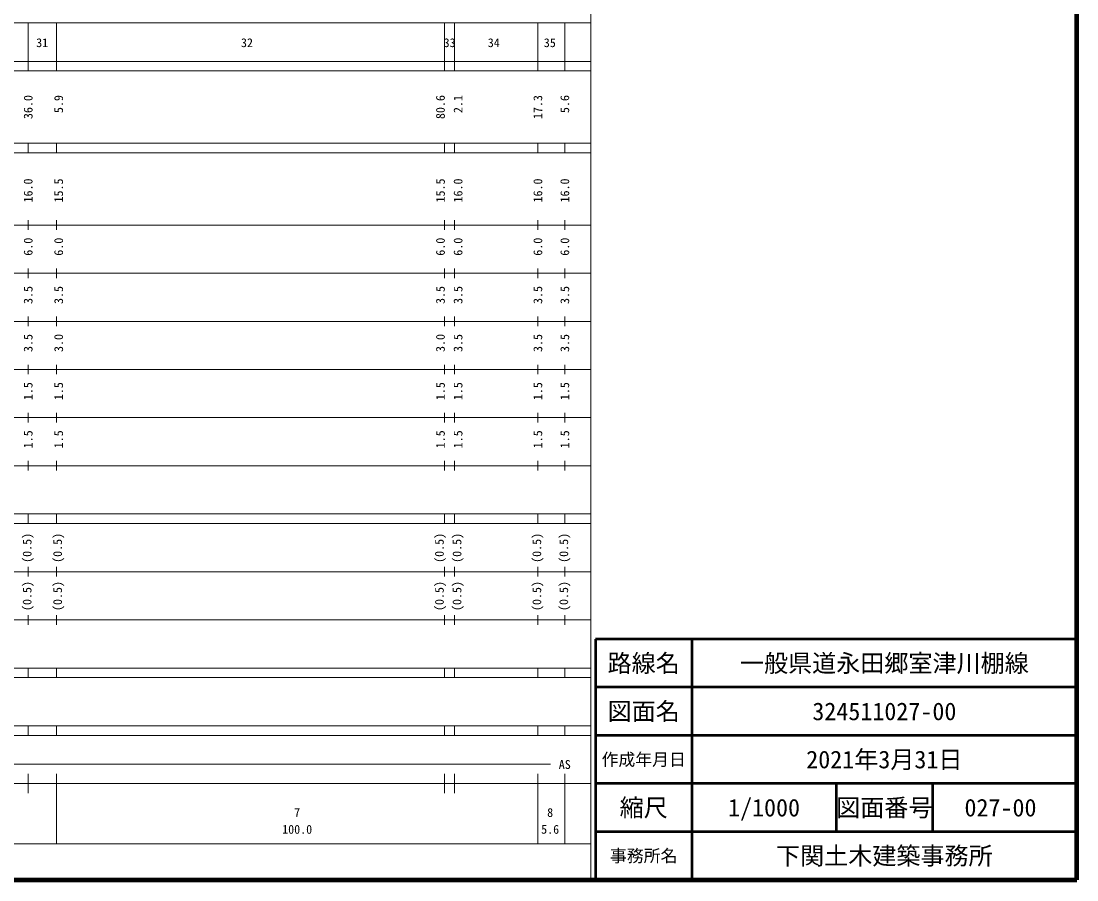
# Model space of a CAD drawing. Units: millimetres on the paper, enlarged 1000 times. Extents: x 40000 to 680000, y 20000 to 380000.
# Drawn here: x 460646 to 680000, y 20000 to 198357 of the extents above; entities that cross this region are included whole.
import ezdxf
from ezdxf.enums import TextEntityAlignment as Align

# ---------------------------------------------------------------- set-up
doc = ezdxf.new("R2010")
doc.units = ezdxf.units.MM
doc.header["$LTSCALE"] = 1000
for name, color, linetype, lineweight in [('M-TTL', 2, 'Continuous', 140), ('M-TTL-BAND', 7, 'Continuous', 13), ('M-TTL-FRAM', 2, 'Continuous', 50), ('M-TTL-LINE', 7, 'Continuous', 50)]:
    doc.layers.add(name, color=color, linetype=linetype, lineweight=lineweight)
doc.layers.add('M-TTL-TXT', color=7, linetype='Continuous')
doc.styles.add('ＭＳ ゴシック', font='')
doc.styles.get('ＭＳ ゴシック').set_extended_font_data('MS Gothic')

msp = doc.modelspace()

# ---------------------------------------------------------------- linework, layer by layer
at = {"layer": 'M-TTL'}
for p, q in [((680000, 20000), (680000, 380000)), ((40000, 20000), (680000, 20000))]:
    msp.add_line(p, q, dxfattribs=at)
at = {"layer": 'M-TTL-BAND'}
for p, q in [((579000, 20000), (579000, 370000)), ((68000, 198000), (579000, 198000)), ((462100, 188000), (462100, 198000)), ((468000, 188000), (468000, 198000)), ((548600, 188000), (548600, 198000)), ((550700, 188000), (550700, 198000)), ((568000, 188000), (568000, 198000)), ((573600, 188000), (573600, 198000)), ((40000, 190000), (579000, 190000)), ((40000, 188000), (579000, 188000)), ((40000, 173000), (579000, 173000)), ((462100, 171000), (462100, 173000)), ((468000, 171000), (468000, 173000)), ((548600, 171000), (548600, 173000)), ((550700, 171000), (550700, 173000)), ((568000, 171000), (568000, 173000)), ((573600, 171000), (573600, 173000)), ((40000, 171000), (579000, 171000)), ((40000, 156000), (579000, 156000)), ((462100, 155000), (462100, 157000)), ((468000, 155000), (468000, 157000)), ((548600, 155000), (548600, 157000)), ((550700, 155000), (550700, 157000)), ((568000, 155000), (568000, 157000)), ((573600, 155000), (573600, 157000)), ((462100, 145000), (462100, 147000)), ((468000, 145000), (468000, 147000)), ((548600, 145000), (548600, 147000)), ((550700, 145000), (550700, 147000)), ((568000, 145000), (568000, 147000)), ((573600, 145000), (573600, 147000)), ((46000, 146000), (579000, 146000)), ((52000, 136000), (579000, 136000)), ((462100, 135000), (462100, 137000)), ((468000, 135000), (468000, 137000)), ((548600, 135000), (548600, 137000)), ((550700, 135000), (550700, 137000)), ((568000, 135000), (568000, 137000)), ((573600, 135000), (573600, 137000)), ((46000, 126000), (579000, 126000)), ((462100, 125000), (462100, 127000)), ((468000, 125000), (468000, 127000)), ((548600, 125000), (548600, 127000)), ((550700, 125000), (550700, 127000)), ((568000, 125000), (568000, 127000)), ((573600, 125000), (573600, 127000)), ((462100, 115000), (462100, 117000)), ((468000, 115000), (468000, 117000)), ((548600, 115000), (548600, 117000)), ((550700, 115000), (550700, 117000)), ((568000, 115000), (568000, 117000)), ((573600, 115000), (573600, 117000)), ((52000, 116000), (579000, 116000)), ((46000, 106000), (579000, 106000)), ((462100, 105000), (462100, 107000)), ((468000, 105000), (468000, 107000)), ((548600, 105000), (548600, 107000)), ((550700, 105000), (550700, 107000)), ((568000, 105000), (568000, 107000)), ((573600, 105000), (573600, 107000)), ((40000, 96000), (579000, 96000)), ((462100, 94000), (462100, 96000)), ((468000, 94000), (468000, 96000)), ((548600, 94000), (548600, 96000)), ((550700, 94000), (550700, 96000)), ((568000, 94000), (568000, 96000)), ((573600, 94000), (573600, 96000)), ((40000, 94000), (579000, 94000)), ((49000, 84000), (579000, 84000)), ((462100, 83000), (462100, 85000)), ((468000, 83000), (468000, 85000)), ((548600, 83000), (548600, 85000)), ((550700, 83000), (550700, 85000)), ((568000, 83000), (568000, 85000)), ((573600, 83000), (573600, 85000)), ((462100, 73000), (462100, 75000)), ((468000, 73000), (468000, 75000)), ((548600, 73000), (548600, 75000)), ((550700, 73000), (550700, 75000)), ((568000, 73000), (568000, 75000)), ((573600, 73000), (573600, 75000)), ((40000, 74000), (579000, 74000)), ((40000, 64000), (579000, 64000)), ((462100, 62000), (462100, 64000)), ((468000, 62000), (468000, 64000)), ((548600, 62000), (548600, 64000)), ((550700, 62000), (550700, 64000)), ((568000, 62000), (568000, 64000)), ((573600, 62000), (573600, 64000)), ((40000, 62000), (579000, 62000)), ((40000, 52000), (579000, 52000)), ((462100, 50000), (462100, 52000)), ((468000, 50000), (468000, 52000)), ((548600, 50000), (548600, 52000)), ((550700, 50000), (550700, 52000)), ((568000, 50000), (568000, 52000)), ((573600, 50000), (573600, 52000)), ((40000, 50000), (579000, 50000)), ((71000, 44000), (570660, 44000)), ((462100, 38000), (462100, 42000)), ((468000, 27500), (468000, 42000)), ((548600, 38000), (548600, 42000)), ((550700, 38000), (550700, 42000)), ((568000, 27500), (568000, 42000)), ((573600, 27500), (573600, 42000)), ((40000, 40000), (579000, 40000)), ((68000, 27500), (579000, 27500))]:
    msp.add_line(p, q, dxfattribs=at)
at = {"layer": 'M-TTL-FRAM'}
for p, q in [((680000, 70000), (580000, 70000)), ((580000, 70000), (580000, 20000))]:
    msp.add_line(p, q, dxfattribs=at)
at = {"layer": 'M-TTL-LINE'}
for p, q in [((600000, 70000), (600000, 20000)), ((680000, 60000), (580000, 60000)), ((680000, 50000), (580000, 50000)), ((680000, 40000), (580000, 40000)), ((630000, 40000), (630000, 30000)), ((650000, 40000), (650000, 30000)), ((680000, 30000), (580000, 30000))]:
    msp.add_line(p, q, dxfattribs=at)

# ---------------------------------------------------------------- texts
at = {"layer": 'M-TTL-BAND', "style": 'ＭＳ ゴシック'}
for s, p in [('31', (465025, 192405)), ('32', (507573, 192405)), ('33', (549675, 192405)), ('34', (558858, 192405)), ('35', (570492, 192405)), ('AS', (573600, 42500)), ('7', (518000, 32523)), ('8', (570561, 32523)), ('100.0', (518000, 29033)), ('5.6', (570561, 29033))]:
    msp.add_text(s, height=1833, dxfattribs=at).set_placement(p, align=Align.BOTTOM_CENTER)
for s, p in [('36.0', (462100, 183000)), ('5.9', (468437, 183000)), ('80.6', (547758, 183000)), ('2.1', (551421, 183000)), ('17.3', (568000, 183000)), ('5.6', (573600, 183000)), ('16.0', (462100, 165674)), ('15.5', (468437, 165674)), ('15.5', (547758, 165674)), ('16.0', (551421, 165674)), ('16.0', (568000, 165674)), ('16.0', (573600, 165674)), ('6.0', (462100, 153375)), ('6.0', (468437, 153375)), ('6.0', (547758, 153375)), ('6.0', (551421, 153375)), ('6.0', (568000, 153375)), ('6.0', (573600, 153375)), ('3.5', (462100, 143348)), ('3.5', (468437, 143348)), ('3.5', (547758, 143348)), ('3.5', (551421, 143348)), ('3.5', (568000, 143348)), ('3.5', (573600, 143348)), ('3.5', (462100, 133375)), ('3.0', (468437, 133375)), ('3.0', (547758, 133375)), ('3.5', (551421, 133375)), ('3.5', (568000, 133375)), ('3.5', (573600, 133375)), ('1.5', (462100, 123375)), ('1.5', (468437, 123375)), ('1.5', (547758, 123375)), ('1.5', (551421, 123375)), ('1.5', (568000, 123375)), ('1.5', (573600, 123375)), ('1.5', (462100, 113375)), ('1.5', (468437, 113375)), ('1.5', (547758, 113375)), ('1.5', (551421, 113375)), ('1.5', (568000, 113375)), ('1.5', (573600, 113375))]:
    msp.add_text(s, height=1833, rotation=90, dxfattribs=at).set_placement(p, align=Align.MIDDLE_RIGHT)
for p in [(463350, 88952), (469687, 88952), (549008, 88952), (552671, 88952), (569250, 88952), (574850, 88952), (463350, 78952), (469687, 78952), (549008, 78952), (552671, 78952), (569250, 78952), (574850, 78952)]:
    msp.add_text('(0.5)', height=1833, rotation=90, dxfattribs=at).set_placement(p, align=Align.BOTTOM_CENTER)
at = {"layer": 'M-TTL-TXT', "style": 'ＭＳ ゴシック'}
for s, height, p in [('路線名', 3666, (590000, 65000)), ('路線名', 3666, (590000, 65000)), ('一般県道永田郷室津川棚線', 3666, (640000, 65000)), ('図面名', 3666, (590000, 55000)), ('図面名', 3666, (590000, 55000)), ('324511027-00', 3666, (640000, 55000)), ('作成年月日', 2566, (590000, 45000)), ('作成年月日', 2566, (590000, 45000)), ('2021年3月31日', 3666, (640000, 45000)), ('縮尺', 3666, (590000, 35000)), ('縮尺', 3666, (590000, 35000)), ('図面番号', 3666, (640000, 35000)), ('図面番号', 3666, (640000, 35000)), ('1/1000', 3666, (615000, 35000)), ('027-00', 3666, (664125, 35000)), ('事務所名', 2566, (590000, 25000)), ('事務所名', 2566, (590000, 25000)), ('下関土木建築事務所', 3666, (640000, 25000))]:
    msp.add_text(s, height=height, dxfattribs=at).set_placement(p, align=Align.MIDDLE_CENTER)

doc.saveas('drawing.dxf')
